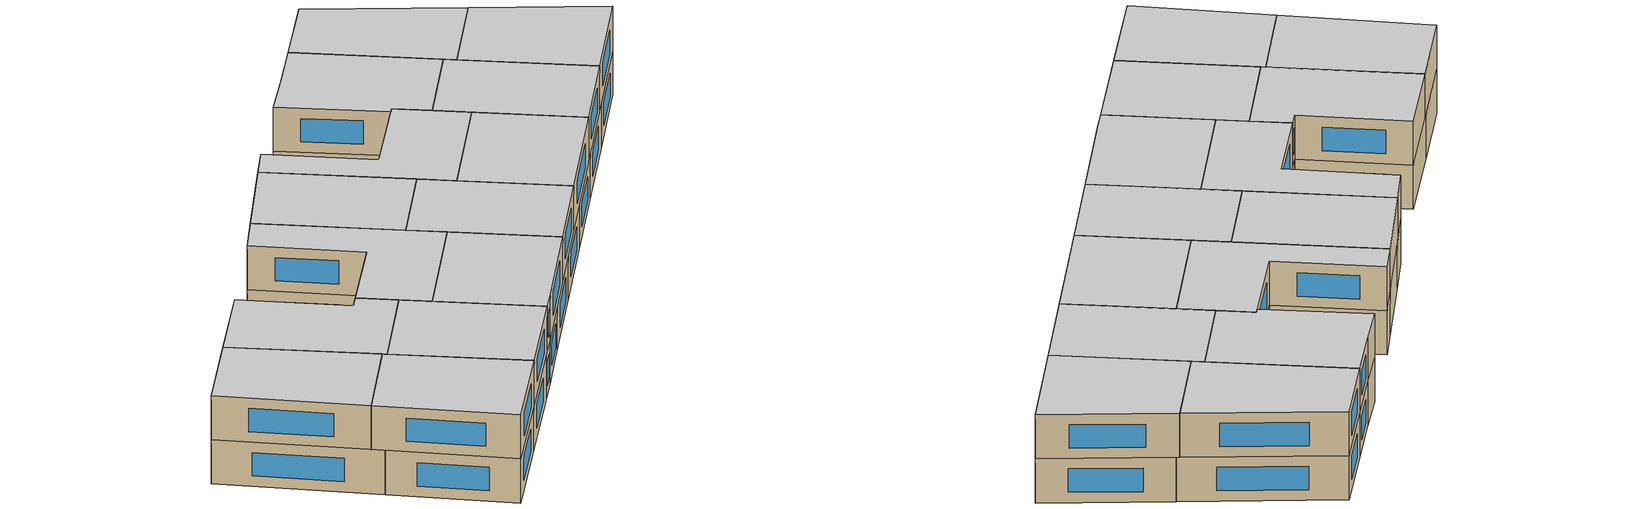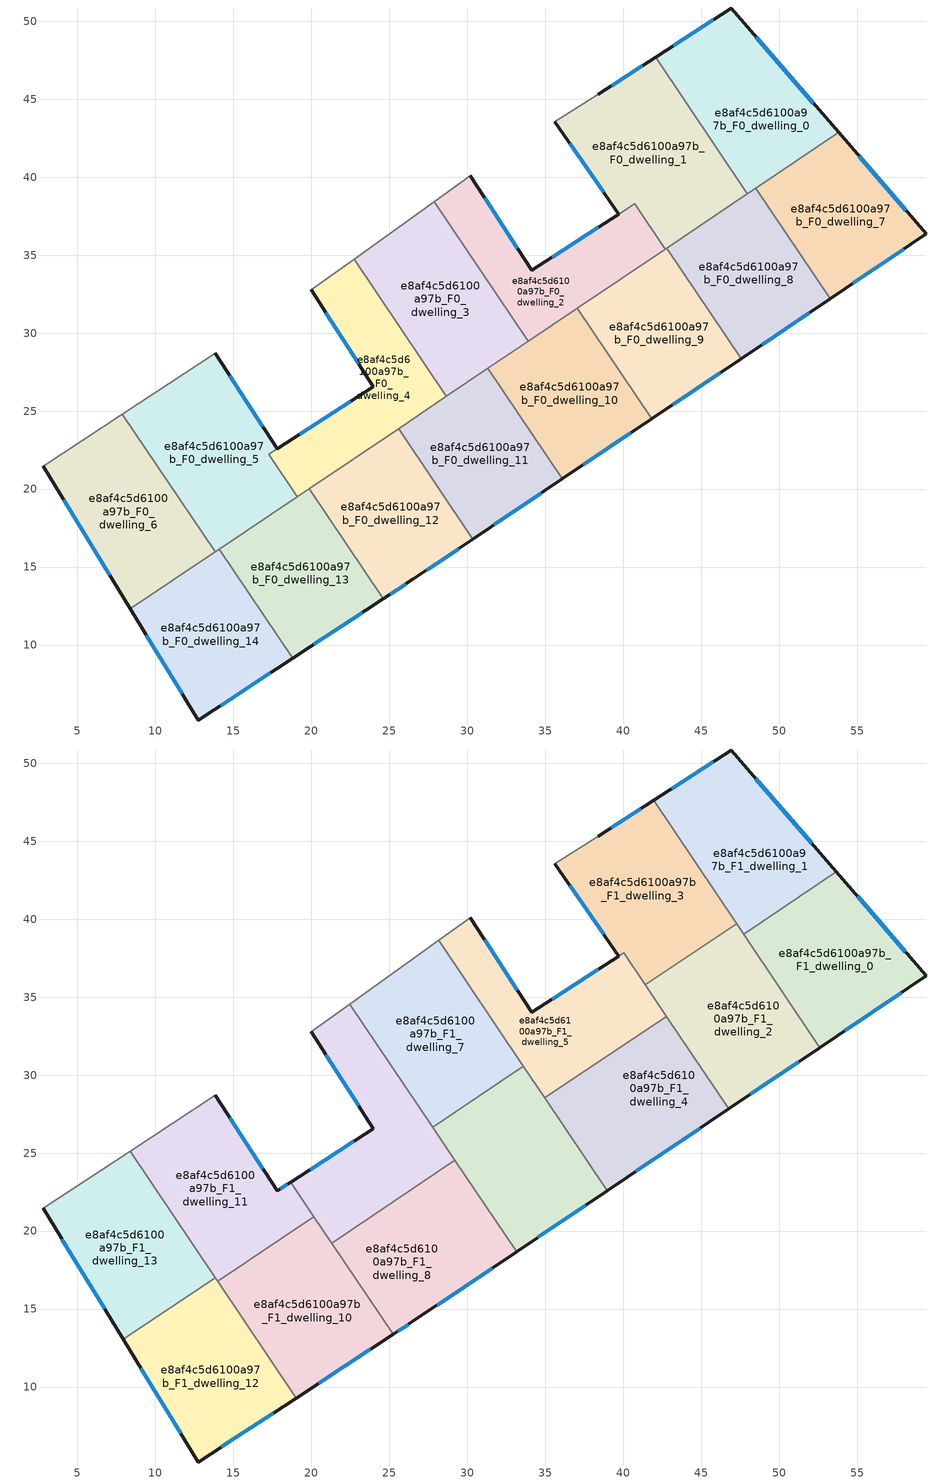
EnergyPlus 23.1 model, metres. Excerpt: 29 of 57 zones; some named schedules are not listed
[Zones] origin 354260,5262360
e8af4c5d6100a97b_F0_dwelling_0
 floor ground (EU_floor_Construction): 46.92,50.85 53.81,42.87 47.96,38.93 42.07,47.69 z0
 wall outside (EU_wall_Construction): 53.81,42.87 46.92,50.85 42.07,47.69 z0:3
 wall to e8af4c5d6100a97b_F0_dwelling_1 (EU_wall_Construction): 42.07,47.69 47.96,38.93 z0:3
 wall to e8af4c5d6100a97b_F0_dwelling_7 (EU_wall_Construction): 48.51,39.3 53.81,42.87 z0:3
 wall to e8af4c5d6100a97b_F0_dwelling_8 (EU_wall_Construction): 47.96,38.93 48.51,39.3 z0:3
 window (EU_Window_Construction): 45.78,50.11 43.21,48.43 / 52.19,44.74 48.54,48.97 z0.7:2.3
e8af4c5d6100a97b_F0_dwelling_1
 floor ground (EU_floor_Construction): 42.07,47.69 47.96,38.93 42.69,35.39 40.72,38.31 39.7,37.64 35.61,43.57 38.4,45.31 z0
 wall outside (EU_wall_Construction): 42.07,47.69 38.4,45.31 / 35.61,43.57 39.7,37.64 z0:3
 wall adiabatic (EU_wall_Construction): 38.4,45.31 35.61,43.57 z0:3
 wall to e8af4c5d6100a97b_F0_dwelling_9 (EU_wall_Construction): 42.69,35.39 47.96,38.93 z0:3
 wall to e8af4c5d6100a97b_F0_dwelling_2 (EU_wall_Construction): 40.73,38.3 42.69,35.39 / 39.7,37.64 40.72,38.31 z0:3
 window (EU_Window_Construction): 41.21,47.13 39.26,45.87 / 36.57,42.17 38.74,39.03 z0.7:2.3
e8af4c5d6100a97b_F0_dwelling_10
 floor ground (EU_floor_Construction): 37.05,31.59 41.82,24.51 36.09,20.65 31.32,27.74 z0
 wall outside (EU_wall_Construction): 36.09,20.65 41.82,24.51 z0:3
 wall to e8af4c5d6100a97b_F0_dwelling_11 (EU_wall_Construction): 31.32,27.74 36.09,20.65 z0:3
 wall to e8af4c5d6100a97b_F0_dwelling_9 (EU_wall_Construction): 41.82,24.51 37.05,31.59 z0:3
 wall to e8af4c5d6100a97b_F0_dwelling_2 (EU_wall_Construction): 37.05,31.59 33.89,29.47 z0:3
 wall to e8af4c5d6100a97b_F0_dwelling_3 (EU_wall_Construction): 33.89,29.47 31.32,27.74 z0:3
 window (EU_Window_Construction): 37.43,21.56 40.47,23.6 z0.7:2.3
e8af4c5d6100a97b_F0_dwelling_11
 floor ground (EU_floor_Construction): 31.32,27.74 36.09,20.65 30.36,16.8 25.59,23.88 z0
 wall outside (EU_wall_Construction): 30.36,16.8 36.09,20.65 z0:3
 wall to e8af4c5d6100a97b_F0_dwelling_12 (EU_wall_Construction): 25.59,23.88 30.36,16.8 z0:3
 wall to e8af4c5d6100a97b_F0_dwelling_4 (EU_wall_Construction): 28.66,25.95 25.59,23.88 z0:3
 wall to e8af4c5d6100a97b_F0_dwelling_3 (EU_wall_Construction): 31.32,27.74 28.66,25.95 z0:3
 window (EU_Window_Construction): 31.7,17.7 34.74,19.75 z0.7:2.3
 ceiling adiabatic (EU_roof_Construction): 29.2,24.55 28.39,25.77 25.59,23.88 26.41,22.67 z3
e8af4c5d6100a97b_F0_dwelling_12
 floor ground (EU_floor_Construction): 25.59,23.88 30.36,16.8 26.51,14.2 24.61,12.96 19.86,20.03 z0
 wall outside (EU_wall_Construction): 24.61,12.96 26.51,14.2 30.36,16.8 z0:3
 wall to e8af4c5d6100a97b_F0_dwelling_13 (EU_wall_Construction): 19.86,20.03 24.61,12.96 z0:3
 wall to e8af4c5d6100a97b_F0_dwelling_4 (EU_wall_Construction): 25.59,23.88 19.86,20.03 z0:3
 window (EU_Window_Construction): 25.06,13.25 26.06,13.91 / 27.41,14.81 29.45,16.19 z0.7:2.3
 ceiling adiabatic (EU_roof_Construction): 26.41,22.67 25.59,23.88 20.48,20.45 21.3,19.23 z3; 25.24,13.37 20.48,20.45 19.86,20.03 24.61,12.96 z3
e8af4c5d6100a97b_F0_dwelling_13
 floor ground (EU_floor_Construction): 19.86,20.03 24.61,12.96 18.79,9.15 14.08,16.14 z0
 wall outside (EU_wall_Construction): 18.79,9.15 24.61,12.96 z0:3
 wall to e8af4c5d6100a97b_F0_dwelling_14 (EU_wall_Construction): 14.08,16.14 18.79,9.15 z0:3
 wall to e8af4c5d6100a97b_F0_dwelling_5 (EU_wall_Construction): 19.1,19.52 14.08,16.14 z0:3
 wall to e8af4c5d6100a97b_F0_dwelling_4 (EU_wall_Construction): 19.86,20.03 19.1,19.52 z0:3
 window (EU_Window_Construction): 20.16,10.04 23.24,12.07 z0.7:2.3
 ceiling adiabatic (EU_roof_Construction): 24.61,12.96 19.86,20.03 14.31,16.29 19.01,9.29 z3
e8af4c5d6100a97b_F0_dwelling_14
 floor ground (EU_floor_Construction): 14.08,16.14 18.79,9.15 12.75,5.19 8.39,12.31 z0
 wall outside (EU_wall_Construction): 8.39,12.31 12.75,5.19 18.79,9.15 z0:3
 wall to e8af4c5d6100a97b_F0_dwelling_6 (EU_wall_Construction): 13.82,15.97 8.39,12.31 z0:3
 wall to e8af4c5d6100a97b_F0_dwelling_5 (EU_wall_Construction): 14.08,16.14 13.82,15.97 z0:3
 window (EU_Window_Construction): 14.17,6.12 17.37,8.22 / 9.42,10.64 11.73,6.87 z0.7:2.3
e8af4c5d6100a97b_F0_dwelling_2
 floor ground (EU_floor_Construction): 40.73,38.3 42.69,35.39 33.89,29.47 27.86,38.42 30.18,40.09 34.14,34.03 39.69,37.63 z0
 wall outside (EU_wall_Construction): 39.69,37.63 34.14,34.03 30.18,40.09 z0:3
 wall to e8af4c5d6100a97b_F0_dwelling_3 (EU_wall_Construction): 27.86,38.42 33.89,29.47 z0:3
 wall adiabatic (EU_wall_Construction): 30.18,40.09 27.86,38.42 z0:3
 wall to e8af4c5d6100a97b_F0_dwelling_9 (EU_wall_Construction): 37.05,31.59 42.69,35.39 z0:3
 window (EU_Window_Construction): 33.21,35.45 31.11,38.67 / 38.39,36.79 35.44,34.88 z0.7:2.3
 ceiling adiabatic (EU_roof_Construction): 34.2,29.68 33.6,30.57 33.29,30.36 33.89,29.47 z3
e8af4c5d6100a97b_F0_dwelling_3
 floor ground (EU_floor_Construction): 27.86,38.42 33.89,29.47 28.66,25.95 22.74,34.75 z0
 wall to e8af4c5d6100a97b_F0_dwelling_4 (EU_wall_Construction): 22.74,34.75 28.66,25.95 z0:3
 wall adiabatic (EU_wall_Construction): 27.86,38.42 22.74,34.75 z0:3
 ceiling adiabatic (EU_roof_Construction): 33.89,29.47 33.29,30.36 28.06,26.84 28.66,25.95 z3
e8af4c5d6100a97b_F0_dwelling_4
 floor ground (EU_floor_Construction): 22.74,34.75 28.66,25.95 19.1,19.52 17.28,22.23 23.97,26.58 19.99,32.77 z0
 wall outside (EU_wall_Construction): 19.99,32.77 23.97,26.58 17.8,22.57 z0:3
 wall adiabatic (EU_wall_Construction): 22.74,34.75 19.99,32.77 z0:3
 wall to e8af4c5d6100a97b_F0_dwelling_5 (EU_wall_Construction): 17.28,22.23 19.1,19.52 / 17.8,22.57 17.27,22.23 z0:3
 window (EU_Window_Construction): 20.92,31.31 23.03,28.03 / 22.52,25.64 19.25,23.51 z0.7:2.3
e8af4c5d6100a97b_F0_dwelling_5
 floor ground (EU_floor_Construction): 13.83,28.7 17.8,22.57 17.27,22.23 19.1,19.52 13.82,15.97 7.88,24.79 z0
 wall outside (EU_wall_Construction): 17.8,22.57 13.83,28.7 z0:3
 wall adiabatic (EU_wall_Construction): 13.83,28.7 7.88,24.79 z0:3
 wall to e8af4c5d6100a97b_F0_dwelling_6 (EU_wall_Construction): 7.88,24.79 13.82,15.97 z0:3
 window (EU_Window_Construction): 16.87,24.01 14.76,27.26 z0.7:2.3
e8af4c5d6100a97b_F0_dwelling_6
 floor ground (EU_floor_Construction): 7.88,24.79 13.82,15.97 8.39,12.31 2.8,21.46 z0
 wall outside (EU_wall_Construction): 2.8,21.46 8.39,12.31 z0:3
 wall adiabatic (EU_wall_Construction): 7.88,24.79 2.8,21.46 z0:3
 window (EU_Window_Construction): 4.11,19.31 7.08,14.46 z0.7:2.3
e8af4c5d6100a97b_F0_dwelling_7
 floor ground (EU_floor_Construction): 53.81,42.87 59.43,36.36 53.28,32.21 48.51,39.3 z0
 wall outside (EU_wall_Construction): 53.28,32.21 59.43,36.36 53.81,42.87 z0:3
 wall to e8af4c5d6100a97b_F0_dwelling_8 (EU_wall_Construction): 48.51,39.3 53.28,32.21 z0:3
 window (EU_Window_Construction): 58.11,37.89 55.13,41.34 / 54.72,33.19 57.99,35.38 z0.7:2.3
 ceiling adiabatic (EU_roof_Construction): 59.43,36.36 53.81,42.87 48.51,39.3 53.28,32.21 z3
e8af4c5d6100a97b_F0_dwelling_8
 floor ground (EU_floor_Construction): 48.51,39.3 53.28,32.21 47.55,28.36 42.78,35.45 z0
 wall outside (EU_wall_Construction): 47.55,28.36 53.28,32.21 z0:3
 wall to e8af4c5d6100a97b_F0_dwelling_9 (EU_wall_Construction): 47.96,38.93 42.78,35.45 47.55,28.36 z0:3
 window (EU_Window_Construction): 48.89,29.27 51.93,31.31 z0.7:2.3
 ceiling adiabatic (EU_roof_Construction): 53.28,32.21 48.51,39.3 47.84,38.85 52.61,31.77 z3
e8af4c5d6100a97b_F0_dwelling_9
 floor ground (EU_floor_Construction): 42.78,35.45 47.55,28.36 41.82,24.51 37.05,31.59 z0
 wall outside (EU_wall_Construction): 41.82,24.51 47.55,28.36 z0:3
 window (EU_Window_Construction): 43.16,25.41 46.2,27.45 z0.7:2.3
 ceiling adiabatic (EU_roof_Construction): 46.77,27.84 42,34.93 37.05,31.59 41.82,24.51 z3
e8af4c5d6100a97b_F1_dwelling_0
 floor to e8af4c5d6100a97b_F0_dwelling_0 (EU_floor_Construction): 53.66,43.03 53.81,42.87 47.96,38.93 47.84,39.11 z3
 floor to e8af4c5d6100a97b_F0_dwelling_1 (EU_floor_Construction): 47.84,39.11 47.96,38.93 47.84,38.85 47.72,39.03 z3
 floor adiabatic (EU_floor_Construction): 53.81,42.87 53.66,43.04 59.43,36.36 52.61,31.76 47.72,39.03 47.84,38.85 z3
 wall outside (EU_wall_Construction): 52.61,31.76 59.43,36.36 53.66,43.04 z3:6
 wall to e8af4c5d6100a97b_F1_dwelling_1 (EU_wall_Construction): 53.66,43.04 47.72,39.03 z3:6
 wall to e8af4c5d6100a97b_F1_dwelling_2 (EU_wall_Construction): 47.72,39.03 52.61,31.76 z3:6
 window (EU_Window_Construction): 58.08,37.93 55.02,41.47 / 54.21,32.84 57.83,35.28 z3.7:5.3
 ceiling to e8af4c5d6100a97b_F2_dwelling_0 (EU_floor_Construction): 59.43,36.36 53.66,43.04 47.72,39.03 52.61,31.76 z6
e8af4c5d6100a97b_F1_dwelling_1
 floor to e8af4c5d6100a97b_F0_dwelling_0 (EU_floor_Construction): 46.92,50.85 53.66,43.03 47.84,39.11 42.07,47.69 z3
 floor to e8af4c5d6100a97b_F0_dwelling_1 (EU_floor_Construction): 42.07,47.69 47.84,39.11 47.72,39.03 41.94,47.61 z3
 wall outside (EU_wall_Construction): 53.66,43.04 46.92,50.85 41.94,47.61 z3:6
 wall to e8af4c5d6100a97b_F1_dwelling_3 (EU_wall_Construction): 41.94,47.61 47.26,39.72 z3:6
 wall to e8af4c5d6100a97b_F1_dwelling_2 (EU_wall_Construction): 47.26,39.72 47.72,39.03 z3:6
 window (EU_Window_Construction): 52.08,44.87 48.5,49.01 / 45.75,50.09 43.11,48.37 z3.7:5.3
 ceiling to e8af4c5d6100a97b_F2_dwelling_1 (EU_floor_Construction): 53.66,43.04 46.92,50.85 41.94,47.61 47.72,39.03 z6
e8af4c5d6100a97b_F1_dwelling_10
 floor to e8af4c5d6100a97b_F0_dwelling_5 (EU_floor_Construction): 18.78,20 19.1,19.52 14.3,16.29 13.98,16.77 z3
 floor to e8af4c5d6100a97b_F0_dwelling_4 (EU_floor_Construction): 20.16,20.93 20.48,20.45 19.1,19.52 18.78,20 z3
 floor adiabatic (EU_floor_Construction): 20.48,20.45 25.24,13.37 19.01,9.29 14.3,16.29 z3
 wall outside (EU_wall_Construction): 19.01,9.29 25.24,13.37 z3:6
 wall to e8af4c5d6100a97b_F1_dwelling_11 (EU_wall_Construction): 20.16,20.93 13.98,16.77 z3:6
 wall to e8af4c5d6100a97b_F1_dwelling_12 (EU_wall_Construction): 13.98,16.77 19.01,9.29 z3:6
 wall to e8af4c5d6100a97b_F1_dwelling_8 (EU_wall_Construction): 25.24,13.37 21.3,19.23 z3:6
 wall to e8af4c5d6100a97b_F1_dwelling_9 (EU_wall_Construction): 21.3,19.23 20.16,20.93 z3:6
 window (EU_Window_Construction): 20.48,10.25 23.78,12.42 z3.7:5.3
 ceiling to e8af4c5d6100a97b_F2_dwelling_10 (EU_floor_Construction): 25.24,13.37 20.16,20.93 13.98,16.77 19.01,9.29 z6
e8af4c5d6100a97b_F1_dwelling_11
 floor to e8af4c5d6100a97b_F0_dwelling_5 (EU_floor_Construction): 13.83,28.7 17.8,22.57 17.27,22.23 18.78,20 13.98,16.77 8.37,25.11 z3
 floor to e8af4c5d6100a97b_F0_dwelling_4 (EU_floor_Construction): 18.67,23.14 20.16,20.93 18.78,20 17.27,22.23 z3
 wall outside (EU_wall_Construction): 18.67,23.14 17.8,22.57 13.83,28.7 z3:6
 wall adiabatic (EU_wall_Construction): 13.83,28.7 8.37,25.11 z3:6
 wall to e8af4c5d6100a97b_F1_dwelling_9 (EU_wall_Construction): 20.16,20.93 18.67,23.14 z3:6
 wall to e8af4c5d6100a97b_F1_dwelling_13 (EU_wall_Construction): 8.37,25.11 13.82,17.01 z3:6
 wall to e8af4c5d6100a97b_F1_dwelling_12 (EU_wall_Construction): 13.82,17.01 13.98,16.77 z3:6
 window (EU_Window_Construction): 16.87,24.01 14.76,27.26 / 18.47,23 18,22.7 z3.7:5.3
 ceiling to e8af4c5d6100a97b_F2_dwelling_11 (EU_floor_Construction): 20.16,20.93 18.67,23.14 17.8,22.57 13.83,28.7 8.37,25.11 13.98,16.77 z6
e8af4c5d6100a97b_F1_dwelling_12
 floor to e8af4c5d6100a97b_F0_dwelling_14 (EU_floor_Construction): 14.08,16.14 18.79,9.15 12.75,5.19 8.39,12.31 z3
 floor to e8af4c5d6100a97b_F0_dwelling_6 (EU_floor_Construction): 13.34,16.69 13.82,15.97 8.39,12.31 7.94,13.05 z3
 floor to e8af4c5d6100a97b_F0_dwelling_13 (EU_floor_Construction): 14.3,16.29 19.01,9.29 18.79,9.15 14.08,16.14 z3
 floor to e8af4c5d6100a97b_F0_dwelling_5 (EU_floor_Construction): 13.82,17.01 14.3,16.29 13.82,15.97 13.34,16.69 z3
 wall outside (EU_wall_Construction): 7.94,13.05 12.75,5.19 19.01,9.29 z3:6
 wall to e8af4c5d6100a97b_F1_dwelling_13 (EU_wall_Construction): 13.82,17.01 7.94,13.05 z3:6
 window (EU_Window_Construction): 9.07,11.21 11.62,7.04 / 14.22,6.16 17.54,8.33 z3.7:5.3
 ceiling to e8af4c5d6100a97b_F2_dwelling_12 (EU_floor_Construction): 19.01,9.29 13.82,17.01 7.94,13.05 12.75,5.19 z6
e8af4c5d6100a97b_F1_dwelling_13
 floor to e8af4c5d6100a97b_F0_dwelling_6 (EU_floor_Construction): 7.88,24.79 13.34,16.69 7.94,13.05 2.8,21.46 z3
 floor to e8af4c5d6100a97b_F0_dwelling_5 (EU_floor_Construction): 8.37,25.11 13.82,17.01 13.34,16.69 7.88,24.79 z3
 wall outside (EU_wall_Construction): 2.8,21.46 7.94,13.05 z3:6
 wall adiabatic (EU_wall_Construction): 8.37,25.11 2.8,21.46 z3:6
 window (EU_Window_Construction): 4,19.48 6.73,15.03 z3.7:5.3
 ceiling to e8af4c5d6100a97b_F2_dwelling_13 (EU_floor_Construction): 13.82,17.01 8.37,25.11 2.8,21.46 7.94,13.05 z6
e8af4c5d6100a97b_F1_dwelling_2
 floor to e8af4c5d6100a97b_F0_dwelling_8 (EU_floor_Construction): 47.84,38.85 52.61,31.77 47.55,28.36 42.78,35.45 z3
 floor to e8af4c5d6100a97b_F0_dwelling_1 (EU_floor_Construction): 47.26,39.72 47.84,38.85 42.69,35.39 42.11,36.25 z3
 floor to e8af4c5d6100a97b_F0_dwelling_2 (EU_floor_Construction): 42.11,36.25 42.69,35.39 42,34.93 41.42,35.79 z3
 floor to e8af4c5d6100a97b_F0_dwelling_9 (EU_floor_Construction): 42.78,35.45 47.55,28.36 46.77,27.84 42,34.93 z3
 wall outside (EU_wall_Construction): 46.77,27.84 52.61,31.76 z3:6
 wall to e8af4c5d6100a97b_F1_dwelling_4 (EU_wall_Construction): 42.77,33.79 46.77,27.84 z3:6
 wall to e8af4c5d6100a97b_F1_dwelling_3 (EU_wall_Construction): 47.26,39.72 41.42,35.79 z3:6
 wall to e8af4c5d6100a97b_F1_dwelling_5 (EU_wall_Construction): 41.42,35.79 42.77,33.79 z3:6
 window (EU_Window_Construction): 48.14,28.76 51.24,30.84 z3.7:5.3
 ceiling to e8af4c5d6100a97b_F2_dwelling_2 (EU_floor_Construction): 52.61,31.76 47.26,39.72 41.42,35.79 46.77,27.84 z6
e8af4c5d6100a97b_F1_dwelling_3
 floor to e8af4c5d6100a97b_F0_dwelling_1 (EU_floor_Construction): 41.94,47.61 47.26,39.72 42.11,36.25 40.72,38.31 39.7,37.64 35.61,43.57 38.4,45.31 z3
 floor to e8af4c5d6100a97b_F0_dwelling_2 (EU_floor_Construction): 40.73,38.3 42.11,36.25 41.42,35.79 40.03,37.85 z3
 wall outside (EU_wall_Construction): 41.94,47.61 38.4,45.31 / 35.61,43.57 39.7,37.64 z3:6
 wall to e8af4c5d6100a97b_F1_dwelling_5 (EU_wall_Construction): 39.7,37.64 40.03,37.86 / 40.03,37.85 41.42,35.79 z3:6
 wall adiabatic (EU_wall_Construction): 38.4,45.31 35.61,43.57 z3:6
 window (EU_Window_Construction): 41.11,47.07 39.23,45.85 / 36.57,42.17 38.74,39.03 z3.7:5.3
 ceiling to e8af4c5d6100a97b_F2_dwelling_3 (EU_floor_Construction): 47.26,39.72 41.94,47.61 38.4,45.31 35.61,43.57 39.7,37.64 40.03,37.86 41.42,35.79 z6
e8af4c5d6100a97b_F1_dwelling_4
 floor adiabatic (EU_floor_Construction): 42.77,33.79 46.77,27.84 41.82,24.51 37.81,30.45 z3
 floor to e8af4c5d6100a97b_F0_dwelling_10 (EU_floor_Construction): 37.81,30.45 41.82,24.51 38.97,22.59 34.97,28.54 z3
 wall outside (EU_wall_Construction): 38.97,22.59 46.77,27.84 z3:6
 wall to e8af4c5d6100a97b_F1_dwelling_6 (EU_wall_Construction): 34.97,28.54 38.97,22.59 z3:6
 wall to e8af4c5d6100a97b_F1_dwelling_5 (EU_wall_Construction): 42.77,33.79 34.97,28.54 z3:6
 window (EU_Window_Construction): 40.8,23.82 44.94,26.61 z3.7:5.3
 ceiling to e8af4c5d6100a97b_F2_dwelling_4 (EU_floor_Construction): 46.77,27.84 42.77,33.79 34.97,28.54 38.97,22.59 z6
e8af4c5d6100a97b_F1_dwelling_5
 floor to e8af4c5d6100a97b_F0_dwelling_2 (EU_floor_Construction): 40.03,37.85 42,34.93 34.2,29.68 28.17,38.64 30.18,40.09 34.14,34.03 39.7,37.64 z3
 floor adiabatic (EU_floor_Construction): 42,34.93 42.77,33.79 37.81,30.45 37.05,31.59 z3
 floor to e8af4c5d6100a97b_F0_dwelling_10 (EU_floor_Construction): 37.05,31.59 37.81,30.45 34.97,28.54 34.2,29.68 z3
 wall outside (EU_wall_Construction): 39.69,37.63 34.14,34.03 30.18,40.09 z3:6
 wall adiabatic (EU_wall_Construction): 30.18,40.09 28.17,38.64 z3:6
 wall to e8af4c5d6100a97b_F1_dwelling_7 (EU_wall_Construction): 28.17,38.64 33.6,30.57 z3:6
 wall to e8af4c5d6100a97b_F1_dwelling_6 (EU_wall_Construction): 33.6,30.57 34.97,28.54 z3:6
 window (EU_Window_Construction): 33.21,35.45 31.11,38.67 / 38.39,36.79 35.44,34.88 z3.7:5.3
 ceiling to e8af4c5d6100a97b_F2_dwelling_5 (EU_floor_Construction): 42.77,33.79 40.03,37.86 34.14,34.03 30.18,40.09 28.17,38.64 34.97,28.54 z6
e8af4c5d6100a97b_F1_dwelling_6
 floor to e8af4c5d6100a97b_F0_dwelling_10 (EU_floor_Construction): 34.2,29.68 38.97,22.59 36.09,20.65 31.32,27.74 z3
 floor to e8af4c5d6100a97b_F0_dwelling_11 (EU_floor_Construction): 31.32,27.74 36.09,20.65 33.15,18.68 28.39,25.77 z3
 floor to e8af4c5d6100a97b_F0_dwelling_4 (EU_floor_Construction): 28.06,26.84 28.66,25.95 28.39,25.77 27.78,26.66 z3
 floor adiabatic (EU_floor_Construction): 33.6,30.57 34.2,29.68 28.66,25.95 28.06,26.84 z3
 wall outside (EU_wall_Construction): 33.16,18.68 38.97,22.59 z3:6
 wall to e8af4c5d6100a97b_F1_dwelling_7 (EU_wall_Construction): 33.6,30.57 27.78,26.66 z3:6
 wall to e8af4c5d6100a97b_F1_dwelling_8 (EU_wall_Construction): 29.2,24.55 33.16,18.68 z3:6
 wall to e8af4c5d6100a97b_F1_dwelling_9 (EU_wall_Construction): 27.78,26.66 29.2,24.55 z3:6
 window (EU_Window_Construction): 34.52,19.6 37.6,21.67 z3.7:5.3
 ceiling to e8af4c5d6100a97b_F2_dwelling_6 (EU_floor_Construction): 38.97,22.59 33.6,30.57 27.78,26.66 33.16,18.68 z6
e8af4c5d6100a97b_F1_dwelling_7
 floor to e8af4c5d6100a97b_F0_dwelling_3 (EU_floor_Construction): 27.86,38.42 33.29,30.36 28.06,26.84 22.74,34.75 z3
 floor to e8af4c5d6100a97b_F0_dwelling_4 (EU_floor_Construction): 22.74,34.75 28.06,26.84 27.78,26.66 22.47,34.55 z3
 floor to e8af4c5d6100a97b_F0_dwelling_2 (EU_floor_Construction): 28.17,38.64 33.6,30.57 33.29,30.36 27.86,38.42 z3
 wall adiabatic (EU_wall_Construction): 28.17,38.64 22.47,34.55 z3:6
 wall to e8af4c5d6100a97b_F1_dwelling_9 (EU_wall_Construction): 22.47,34.55 27.78,26.66 z3:6
 ceiling to e8af4c5d6100a97b_F2_dwelling_7 (EU_floor_Construction): 33.6,30.57 28.17,38.64 22.47,34.55 27.78,26.66 z6
e8af4c5d6100a97b_F1_dwelling_8
 floor to e8af4c5d6100a97b_F0_dwelling_12 (EU_floor_Construction): 26.41,22.67 30.36,16.8 26.51,14.2 25.24,13.37 21.3,19.23 z3
 floor to e8af4c5d6100a97b_F0_dwelling_11 (EU_floor_Construction): 29.2,24.55 33.15,18.68 30.36,16.8 26.41,22.67 z3
 wall outside (EU_wall_Construction): 25.24,13.37 26.51,14.2 33.16,18.68 z3:6
 wall to e8af4c5d6100a97b_F1_dwelling_9 (EU_wall_Construction): 29.2,24.55 21.3,19.23 z3:6
 window (EU_Window_Construction): 25.54,13.57 26.21,14.01 / 28.07,15.25 31.59,17.63 z3.7:5.3
 ceiling to e8af4c5d6100a97b_F2_dwelling_8 (EU_floor_Construction): 33.16,18.68 29.2,24.55 21.3,19.23 25.24,13.37 26.51,14.2 z6
e8af4c5d6100a97b_F1_dwelling_9
 floor to e8af4c5d6100a97b_F0_dwelling_4 (EU_floor_Construction): 22.47,34.55 28.39,25.77 20.48,20.45 18.67,23.14 23.97,26.58 19.99,32.77 z3
 floor adiabatic (EU_floor_Construction): 28.39,25.77 29.2,24.55 21.3,19.23 20.48,20.45 z3
 wall outside (EU_wall_Construction): 19.99,32.77 23.97,26.58 18.67,23.14 z3:6
 wall adiabatic (EU_wall_Construction): 22.47,34.55 19.99,32.77 z3:6
 window (EU_Window_Construction): 22.72,25.77 19.91,23.95 / 20.92,31.31 23.03,28.03 z3.7:5.3
 ceiling to e8af4c5d6100a97b_F2_dwelling_9 (EU_floor_Construction): 29.2,24.55 22.47,34.55 19.99,32.77 23.97,26.58 18.67,23.14 21.3,19.23 z6
[Building]
EU S2 Campaign: North Axis=0; Terrain=City; Solar Distribution=FullExterior
[Site:Location]
Budapest.Ferenc.Liszt.Intl.AP: Latitude=47.437; Longitude=19.256; Time Zone=1; Elevation=185
[SizingPeriod:WeatherFileDays]
AnnualSizingPeriod: Begin Month=1; Begin Day of Month=1; End Month=12; End Day of Month=31; Day of Week for Start Day=Monday; Use Weather File Daylight Saving Period=No; Use Weather File Rain and Snow Indicators=No
[MATERIAL]
EU_InternalMass_Material: Roughness=MediumRough; Thickness=0.1; Conductivity=1; Density=1800; Specific Heat=900; Thermal Absorptance=0.9; Solar Absorptance=0.7; Visible Absorptance=0.7
[MATERIAL:NOMASS] Roughness=MediumRough; Thermal Absorptance=0.9; Solar Absorptance=0.7; Visible Absorptance=0.7
Name | Thermal Resistance
EU_wall_NoMass | 0.832559
EU_roof_NoMass | 1.39638
EU_floor_NoMass | 0.872794
[WINDOWMATERIAL:SIMPLEGLAZINGSYSTEM]
EU_Window_SimpleGlazing: UFactor=2.79869; Solar Heat Gain Coefficient=0.75; Visible Transmittance=0.75
[CONSTRUCTION]
EU_wall_Construction: EU_wall_NoMass
EU_roof_Construction: EU_roof_NoMass
EU_floor_Construction: EU_floor_NoMass
EU_Window_Construction: EU_Window_SimpleGlazing
EU_InternalMass_Construction: EU_InternalMass_Material
[ZONE] Type=1; Multiplier=1; Ceiling Height=autocalculate; Floor Area=autocalculate; Part of Total Floor Area=Yes
Name | Volume
e8af4c5d6100a97b_F0_dwelling_0; e8af4c5d6100a97b_F1_dwelling_10; e8af4c5d6100a97b_F1_dwelling_9 | 202.255
e8af4c5d6100a97b_F1_dwelling_0 | 202.27
e8af4c5d6100a97b_F0_dwelling_1 | 229.547
e8af4c5d6100a97b_F1_dwelling_1; e8af4c5d6100a97b_F0_dwelling_3; e8af4c5d6100a97b_F1_dwelling_7 | 202.254
e8af4c5d6100a97b_F0_dwelling_10; e8af4c5d6100a97b_F0_dwelling_11; e8af4c5d6100a97b_F0_dwelling_8 | 176.975
e8af4c5d6100a97b_F1_dwelling_11 | 202.24
e8af4c5d6100a97b_F0_dwelling_12 | 176.958
e8af4c5d6100a97b_F1_dwelling_12; e8af4c5d6100a97b_F1_dwelling_2 | 202.258
e8af4c5d6100a97b_F0_dwelling_13 | 176.966
e8af4c5d6100a97b_F1_dwelling_13 | 202.262
e8af4c5d6100a97b_F0_dwelling_14 | 176.984
e8af4c5d6100a97b_F0_dwelling_2 | 174.904
e8af4c5d6100a97b_F1_dwelling_3 | 211.718
e8af4c5d6100a97b_F0_dwelling_4 | 187.106
e8af4c5d6100a97b_F1_dwelling_4 | 202.26
e8af4c5d6100a97b_F0_dwelling_5 | 217.339
e8af4c5d6100a97b_F1_dwelling_5 | 192.753
e8af4c5d6100a97b_F0_dwelling_6 | 202.244
e8af4c5d6100a97b_F1_dwelling_6; e8af4c5d6100a97b_F1_dwelling_8 | 202.274
e8af4c5d6100a97b_F0_dwelling_7 | 176.96
e8af4c5d6100a97b_F0_dwelling_9 | 176.969
[INTERNALMASS] Construction=EU_InternalMass_Construction
Name | Zone or ZoneList | Surface Area
e8af4c5d6100a97b_F0_dwelling_0_EU_InternalMass | e8af4c5d6100a97b_F0_dwelling_0 | 67.4184
e8af4c5d6100a97b_F0_dwelling_1_EU_InternalMass | e8af4c5d6100a97b_F0_dwelling_1 | 76.5166
e8af4c5d6100a97b_F0_dwelling_2_EU_InternalMass | e8af4c5d6100a97b_F0_dwelling_2 | 58.3044
e8af4c5d6100a97b_F0_dwelling_3_EU_InternalMass | e8af4c5d6100a97b_F0_dwelling_3 | 67.4179
e8af4c5d6100a97b_F0_dwelling_4_EU_InternalMass | e8af4c5d6100a97b_F0_dwelling_4 | 62.3874
e8af4c5d6100a97b_F0_dwelling_5_EU_InternalMass | e8af4c5d6100a97b_F0_dwelling_5 | 72.446
e8af4c5d6100a97b_F0_dwelling_6_EU_InternalMass | e8af4c5d6100a97b_F0_dwelling_6 | 67.4148
e8af4c5d6100a97b_F0_dwelling_7_EU_InternalMass | e8af4c5d6100a97b_F0_dwelling_7 | 58.9866
e8af4c5d6100a97b_F0_dwelling_8_EU_InternalMass | e8af4c5d6100a97b_F0_dwelling_8 | 58.9916
e8af4c5d6100a97b_F0_dwelling_9_EU_InternalMass | e8af4c5d6100a97b_F0_dwelling_9 | 58.9917
e8af4c5d6100a97b_F0_dwelling_10_EU_InternalMass | e8af4c5d6100a97b_F0_dwelling_10 | 58.9916
e8af4c5d6100a97b_F0_dwelling_11_EU_InternalMass | e8af4c5d6100a97b_F0_dwelling_11 | 58.9916
e8af4c5d6100a97b_F0_dwelling_12_EU_InternalMass | e8af4c5d6100a97b_F0_dwelling_12 | 58.986
e8af4c5d6100a97b_F0_dwelling_13_EU_InternalMass | e8af4c5d6100a97b_F0_dwelling_13 | 58.9887
e8af4c5d6100a97b_F0_dwelling_14_EU_InternalMass | e8af4c5d6100a97b_F0_dwelling_14 | 58.9944
e8af4c5d6100a97b_F1_dwelling_0_EU_InternalMass | e8af4c5d6100a97b_F1_dwelling_0 | 67.4223
e8af4c5d6100a97b_F1_dwelling_1_EU_InternalMass | e8af4c5d6100a97b_F1_dwelling_1 | 67.4164
e8af4c5d6100a97b_F1_dwelling_2_EU_InternalMass | e8af4c5d6100a97b_F1_dwelling_2 | 67.4169
e8af4c5d6100a97b_F1_dwelling_3_EU_InternalMass | e8af4c5d6100a97b_F1_dwelling_3 | 70.5729
e8af4c5d6100a97b_F1_dwelling_4_EU_InternalMass | e8af4c5d6100a97b_F1_dwelling_4 | 67.4179
e8af4c5d6100a97b_F1_dwelling_5_EU_InternalMass | e8af4c5d6100a97b_F1_dwelling_5 | 64.2521
e8af4c5d6100a97b_F1_dwelling_6_EU_InternalMass | e8af4c5d6100a97b_F1_dwelling_6 | 67.4256
e8af4c5d6100a97b_F1_dwelling_7_EU_InternalMass | e8af4c5d6100a97b_F1_dwelling_7 | 67.4185
e8af4c5d6100a97b_F1_dwelling_8_EU_InternalMass | e8af4c5d6100a97b_F1_dwelling_8 | 67.4252
e8af4c5d6100a97b_F1_dwelling_9_EU_InternalMass | e8af4c5d6100a97b_F1_dwelling_9 | 67.4179
e8af4c5d6100a97b_F1_dwelling_10_EU_InternalMass | e8af4c5d6100a97b_F1_dwelling_10 | 67.4166
e8af4c5d6100a97b_F1_dwelling_11_EU_InternalMass | e8af4c5d6100a97b_F1_dwelling_11 | 67.4124
e8af4c5d6100a97b_F1_dwelling_12_EU_InternalMass | e8af4c5d6100a97b_F1_dwelling_12 | 67.4184
e8af4c5d6100a97b_F1_dwelling_13_EU_InternalMass | e8af4c5d6100a97b_F1_dwelling_13 | 67.4212
[OTHEREQUIPMENT] Fuel Type=Electricity; Design Level Calculation Method=Watts/Area; Power per Zone Floor Area=1; Fraction Latent=0; Fraction Radiant=0; Fraction Lost=0; Carbon Dioxide Generation Rate=0; EndUse Subcategory=EU_Step8_InternalGains
Name | Zone or ZoneList or Space or SpaceList | Schedule
EU_Step8_InternalGain_e8af4c5d6100a97b_F0_dwelling_0_f000 | e8af4c5d6100a97b_F0_dwelling_0 | EU_Step8_GainSchedule_e8af4c5d6100a97b_F0_dwelling_0_f000
EU_Step8_InternalGain_e8af4c5d6100a97b_F0_dwelling_1_f000 | e8af4c5d6100a97b_F0_dwelling_1 | EU_Step8_GainSchedule_e8af4c5d6100a97b_F0_dwelling_1_f000
EU_Step8_InternalGain_e8af4c5d6100a97b_F0_dwelling_2_f000 | e8af4c5d6100a97b_F0_dwelling_2 | EU_Step8_GainSchedule_e8af4c5d6100a97b_F0_dwelling_2_f000
EU_Step8_InternalGain_e8af4c5d6100a97b_F0_dwelling_3_f000 | e8af4c5d6100a97b_F0_dwelling_3 | EU_Step8_GainSchedule_e8af4c5d6100a97b_F0_dwelling_3_f000
EU_Step8_InternalGain_e8af4c5d6100a97b_F0_dwelling_4_f000 | e8af4c5d6100a97b_F0_dwelling_4 | EU_Step8_GainSchedule_e8af4c5d6100a97b_F0_dwelling_4_f000
EU_Step8_InternalGain_e8af4c5d6100a97b_F0_dwelling_5_f000 | e8af4c5d6100a97b_F0_dwelling_5 | EU_Step8_GainSchedule_e8af4c5d6100a97b_F0_dwelling_5_f000
EU_Step8_InternalGain_e8af4c5d6100a97b_F0_dwelling_6_f000 | e8af4c5d6100a97b_F0_dwelling_6 | EU_Step8_GainSchedule_e8af4c5d6100a97b_F0_dwelling_6_f000
EU_Step8_InternalGain_e8af4c5d6100a97b_F0_dwelling_7_f000 | e8af4c5d6100a97b_F0_dwelling_7 | EU_Step8_GainSchedule_e8af4c5d6100a97b_F0_dwelling_7_f000
EU_Step8_InternalGain_e8af4c5d6100a97b_F0_dwelling_8_f000 | e8af4c5d6100a97b_F0_dwelling_8 | EU_Step8_GainSchedule_e8af4c5d6100a97b_F0_dwelling_8_f000
EU_Step8_InternalGain_e8af4c5d6100a97b_F0_dwelling_9_f000 | e8af4c5d6100a97b_F0_dwelling_9 | EU_Step8_GainSchedule_e8af4c5d6100a97b_F0_dwelling_9_f000
EU_Step8_InternalGain_e8af4c5d6100a97b_F0_dwelling_10_f000 | e8af4c5d6100a97b_F0_dwelling_10 | EU_Step8_GainSchedule_e8af4c5d6100a97b_F0_dwelling_10_f000
EU_Step8_InternalGain_e8af4c5d6100a97b_F0_dwelling_11_f000 | e8af4c5d6100a97b_F0_dwelling_11 | EU_Step8_GainSchedule_e8af4c5d6100a97b_F0_dwelling_11_f000
EU_Step8_InternalGain_e8af4c5d6100a97b_F0_dwelling_12_f000 | e8af4c5d6100a97b_F0_dwelling_12 | EU_Step8_GainSchedule_e8af4c5d6100a97b_F0_dwelling_12_f000
EU_Step8_InternalGain_e8af4c5d6100a97b_F0_dwelling_13_f000 | e8af4c5d6100a97b_F0_dwelling_13 | EU_Step8_GainSchedule_e8af4c5d6100a97b_F0_dwelling_13_f000
EU_Step8_InternalGain_e8af4c5d6100a97b_F0_dwelling_14_f000 | e8af4c5d6100a97b_F0_dwelling_14 | EU_Step8_GainSchedule_e8af4c5d6100a97b_F0_dwelling_14_f000
EU_Step8_InternalGain_e8af4c5d6100a97b_F1_dwelling_0_f000 | e8af4c5d6100a97b_F1_dwelling_0 | EU_Step8_GainSchedule_e8af4c5d6100a97b_F1_dwelling_0_f000
EU_Step8_InternalGain_e8af4c5d6100a97b_F1_dwelling_1_f000 | e8af4c5d6100a97b_F1_dwelling_1 | EU_Step8_GainSchedule_e8af4c5d6100a97b_F1_dwelling_1_f000
EU_Step8_InternalGain_e8af4c5d6100a97b_F1_dwelling_2_f000 | e8af4c5d6100a97b_F1_dwelling_2 | EU_Step8_GainSchedule_e8af4c5d6100a97b_F1_dwelling_2_f000
EU_Step8_InternalGain_e8af4c5d6100a97b_F1_dwelling_3_f000 | e8af4c5d6100a97b_F1_dwelling_3 | EU_Step8_GainSchedule_e8af4c5d6100a97b_F1_dwelling_3_f000
EU_Step8_InternalGain_e8af4c5d6100a97b_F1_dwelling_4_f000 | e8af4c5d6100a97b_F1_dwelling_4 | EU_Step8_GainSchedule_e8af4c5d6100a97b_F1_dwelling_4_f000
EU_Step8_InternalGain_e8af4c5d6100a97b_F1_dwelling_5_f000 | e8af4c5d6100a97b_F1_dwelling_5 | EU_Step8_GainSchedule_e8af4c5d6100a97b_F1_dwelling_5_f000
EU_Step8_InternalGain_e8af4c5d6100a97b_F1_dwelling_6_f000 | e8af4c5d6100a97b_F1_dwelling_6 | EU_Step8_GainSchedule_e8af4c5d6100a97b_F1_dwelling_6_f000
EU_Step8_InternalGain_e8af4c5d6100a97b_F1_dwelling_7_f000 | e8af4c5d6100a97b_F1_dwelling_7 | EU_Step8_GainSchedule_e8af4c5d6100a97b_F1_dwelling_7_f000
EU_Step8_InternalGain_e8af4c5d6100a97b_F1_dwelling_8_f000 | e8af4c5d6100a97b_F1_dwelling_8 | EU_Step8_GainSchedule_e8af4c5d6100a97b_F1_dwelling_8_f000
EU_Step8_InternalGain_e8af4c5d6100a97b_F1_dwelling_9_f000 | e8af4c5d6100a97b_F1_dwelling_9 | EU_Step8_GainSchedule_e8af4c5d6100a97b_F1_dwelling_9_f000
EU_Step8_InternalGain_e8af4c5d6100a97b_F1_dwelling_10_f000 | e8af4c5d6100a97b_F1_dwelling_10 | EU_Step8_GainSchedule_e8af4c5d6100a97b_F1_dwelling_10_f000
EU_Step8_InternalGain_e8af4c5d6100a97b_F1_dwelling_11_f000 | e8af4c5d6100a97b_F1_dwelling_11 | EU_Step8_GainSchedule_e8af4c5d6100a97b_F1_dwelling_11_f000
EU_Step8_InternalGain_e8af4c5d6100a97b_F1_dwelling_12_f000 | e8af4c5d6100a97b_F1_dwelling_12 | EU_Step8_GainSchedule_e8af4c5d6100a97b_F1_dwelling_12_f000
EU_Step8_InternalGain_e8af4c5d6100a97b_F1_dwelling_13_f000 | e8af4c5d6100a97b_F1_dwelling_13 | EU_Step8_GainSchedule_e8af4c5d6100a97b_F1_dwelling_13_f000
[ZONEVENTILATION:DESIGNFLOWRATE] Schedule=EU_AlwaysOn; Design Flow Rate Calculation Method=AirChanges/Hour; Air Changes per Hour=0.475469; Ventilation Type=Natural; Fan Pressure Rise=0; Fan Total Efficiency=1; Constant Term Coefficient=1; Temperature Term Coefficient=0; Velocity Term Coefficient=0; Velocity Squared Term Coefficient=0; Minimum Indoor Temperature=-100; Maximum Indoor Temperature=100; Delta Temperature=-100; Minimum Outdoor Temperature=-100; Maximum Outdoor Temperature=100; Maximum Wind Speed=40
Name | Zone or ZoneList or Space or SpaceList
EU_ConstantAir_e8af4c5d6100a97b_F0_dwelling_0 | e8af4c5d6100a97b_F0_dwelling_0
EU_ConstantAir_e8af4c5d6100a97b_F0_dwelling_1 | e8af4c5d6100a97b_F0_dwelling_1
EU_ConstantAir_e8af4c5d6100a97b_F0_dwelling_2 | e8af4c5d6100a97b_F0_dwelling_2
EU_ConstantAir_e8af4c5d6100a97b_F0_dwelling_3 | e8af4c5d6100a97b_F0_dwelling_3
EU_ConstantAir_e8af4c5d6100a97b_F0_dwelling_4 | e8af4c5d6100a97b_F0_dwelling_4
EU_ConstantAir_e8af4c5d6100a97b_F0_dwelling_5 | e8af4c5d6100a97b_F0_dwelling_5
EU_ConstantAir_e8af4c5d6100a97b_F0_dwelling_6 | e8af4c5d6100a97b_F0_dwelling_6
EU_ConstantAir_e8af4c5d6100a97b_F0_dwelling_7 | e8af4c5d6100a97b_F0_dwelling_7
EU_ConstantAir_e8af4c5d6100a97b_F0_dwelling_8 | e8af4c5d6100a97b_F0_dwelling_8
EU_ConstantAir_e8af4c5d6100a97b_F0_dwelling_9 | e8af4c5d6100a97b_F0_dwelling_9
EU_ConstantAir_e8af4c5d6100a97b_F0_dwelling_10 | e8af4c5d6100a97b_F0_dwelling_10
EU_ConstantAir_e8af4c5d6100a97b_F0_dwelling_11 | e8af4c5d6100a97b_F0_dwelling_11
EU_ConstantAir_e8af4c5d6100a97b_F0_dwelling_12 | e8af4c5d6100a97b_F0_dwelling_12
EU_ConstantAir_e8af4c5d6100a97b_F0_dwelling_13 | e8af4c5d6100a97b_F0_dwelling_13
EU_ConstantAir_e8af4c5d6100a97b_F0_dwelling_14 | e8af4c5d6100a97b_F0_dwelling_14
EU_ConstantAir_e8af4c5d6100a97b_F1_dwelling_0 | e8af4c5d6100a97b_F1_dwelling_0
EU_ConstantAir_e8af4c5d6100a97b_F1_dwelling_1 | e8af4c5d6100a97b_F1_dwelling_1
EU_ConstantAir_e8af4c5d6100a97b_F1_dwelling_2 | e8af4c5d6100a97b_F1_dwelling_2
EU_ConstantAir_e8af4c5d6100a97b_F1_dwelling_3 | e8af4c5d6100a97b_F1_dwelling_3
EU_ConstantAir_e8af4c5d6100a97b_F1_dwelling_4 | e8af4c5d6100a97b_F1_dwelling_4
EU_ConstantAir_e8af4c5d6100a97b_F1_dwelling_5 | e8af4c5d6100a97b_F1_dwelling_5
EU_ConstantAir_e8af4c5d6100a97b_F1_dwelling_6 | e8af4c5d6100a97b_F1_dwelling_6
EU_ConstantAir_e8af4c5d6100a97b_F1_dwelling_7 | e8af4c5d6100a97b_F1_dwelling_7
EU_ConstantAir_e8af4c5d6100a97b_F1_dwelling_8 | e8af4c5d6100a97b_F1_dwelling_8
EU_ConstantAir_e8af4c5d6100a97b_F1_dwelling_9 | e8af4c5d6100a97b_F1_dwelling_9
EU_ConstantAir_e8af4c5d6100a97b_F1_dwelling_10 | e8af4c5d6100a97b_F1_dwelling_10
EU_ConstantAir_e8af4c5d6100a97b_F1_dwelling_11 | e8af4c5d6100a97b_F1_dwelling_11
EU_ConstantAir_e8af4c5d6100a97b_F1_dwelling_12 | e8af4c5d6100a97b_F1_dwelling_12
EU_ConstantAir_e8af4c5d6100a97b_F1_dwelling_13 | e8af4c5d6100a97b_F1_dwelling_13
[HVACTEMPLATE:ZONE:IDEALLOADSAIRSYSTEM] System Availability Schedule=EU_AlwaysOn; Maximum Heating Supply Air Temperature=50; Minimum Cooling Supply Air Temperature=13; Maximum Heating Supply Air Humidity Ratio=0.0156; Minimum Cooling Supply Air Humidity Ratio=0.0077; Heating Limit=NoLimit; Cooling Limit=NoLimit; Heating Availability Schedule=EU_AlwaysOn; Cooling Availability Schedule=EU_CoolingOff; Dehumidification Control Type=ConstantSensibleHeatRatio; Cooling Sensible Heat Ratio=0.7; Dehumidification Setpoint=60; Humidification Control Type=None; Humidification Setpoint=30; Outdoor Air Method=None; Outdoor Air Flow Rate per Person=0.00944; Outdoor Air Flow Rate per Zone Floor Area=0; Outdoor Air Flow Rate per Zone=0; Demand Controlled Ventilation Type=None; Outdoor Air Economizer Type=NoEconomizer; Heat Recovery Type=None; Sensible Heat Recovery Effectiveness=0.7; Latent Heat Recovery Effectiveness=0.65
Name | Template Thermostat
e8af4c5d6100a97b_F0_dwelling_0 | EU_HeatOnly_e8af4c5d6100a97b_F0_dwelling_0
e8af4c5d6100a97b_F0_dwelling_1 | EU_HeatOnly_e8af4c5d6100a97b_F0_dwelling_1
e8af4c5d6100a97b_F0_dwelling_2 | EU_HeatOnly_e8af4c5d6100a97b_F0_dwelling_2
e8af4c5d6100a97b_F0_dwelling_3 | EU_HeatOnly_e8af4c5d6100a97b_F0_dwelling_3
e8af4c5d6100a97b_F0_dwelling_4 | EU_HeatOnly_e8af4c5d6100a97b_F0_dwelling_4
e8af4c5d6100a97b_F0_dwelling_5 | EU_HeatOnly_e8af4c5d6100a97b_F0_dwelling_5
e8af4c5d6100a97b_F0_dwelling_6 | EU_HeatOnly_e8af4c5d6100a97b_F0_dwelling_6
e8af4c5d6100a97b_F0_dwelling_7 | EU_HeatOnly_e8af4c5d6100a97b_F0_dwelling_7
e8af4c5d6100a97b_F0_dwelling_8 | EU_HeatOnly_e8af4c5d6100a97b_F0_dwelling_8
e8af4c5d6100a97b_F0_dwelling_9 | EU_HeatOnly_e8af4c5d6100a97b_F0_dwelling_9
e8af4c5d6100a97b_F0_dwelling_10 | EU_HeatOnly_e8af4c5d6100a97b_F0_dwelling_10
e8af4c5d6100a97b_F0_dwelling_11 | EU_HeatOnly_e8af4c5d6100a97b_F0_dwelling_11
e8af4c5d6100a97b_F0_dwelling_12 | EU_HeatOnly_e8af4c5d6100a97b_F0_dwelling_12
e8af4c5d6100a97b_F0_dwelling_13 | EU_HeatOnly_e8af4c5d6100a97b_F0_dwelling_13
e8af4c5d6100a97b_F0_dwelling_14 | EU_HeatOnly_e8af4c5d6100a97b_F0_dwelling_14
e8af4c5d6100a97b_F1_dwelling_0 | EU_HeatOnly_e8af4c5d6100a97b_F1_dwelling_0
e8af4c5d6100a97b_F1_dwelling_1 | EU_HeatOnly_e8af4c5d6100a97b_F1_dwelling_1
e8af4c5d6100a97b_F1_dwelling_2 | EU_HeatOnly_e8af4c5d6100a97b_F1_dwelling_2
e8af4c5d6100a97b_F1_dwelling_3 | EU_HeatOnly_e8af4c5d6100a97b_F1_dwelling_3
e8af4c5d6100a97b_F1_dwelling_4 | EU_HeatOnly_e8af4c5d6100a97b_F1_dwelling_4
e8af4c5d6100a97b_F1_dwelling_5 | EU_HeatOnly_e8af4c5d6100a97b_F1_dwelling_5
e8af4c5d6100a97b_F1_dwelling_6 | EU_HeatOnly_e8af4c5d6100a97b_F1_dwelling_6
e8af4c5d6100a97b_F1_dwelling_7 | EU_HeatOnly_e8af4c5d6100a97b_F1_dwelling_7
e8af4c5d6100a97b_F1_dwelling_8 | EU_HeatOnly_e8af4c5d6100a97b_F1_dwelling_8
e8af4c5d6100a97b_F1_dwelling_9 | EU_HeatOnly_e8af4c5d6100a97b_F1_dwelling_9
e8af4c5d6100a97b_F1_dwelling_10 | EU_HeatOnly_e8af4c5d6100a97b_F1_dwelling_10
e8af4c5d6100a97b_F1_dwelling_11 | EU_HeatOnly_e8af4c5d6100a97b_F1_dwelling_11
e8af4c5d6100a97b_F1_dwelling_12 | EU_HeatOnly_e8af4c5d6100a97b_F1_dwelling_12
e8af4c5d6100a97b_F1_dwelling_13 | EU_HeatOnly_e8af4c5d6100a97b_F1_dwelling_13
[SIZING:ZONE] Zone Cooling Design Supply Air Temperature Input Method=SupplyAirTemperature; Zone Cooling Design Supply Air Temperature=13; Zone Heating Design Supply Air Temperature Input Method=SupplyAirTemperature; Zone Heating Design Supply Air Temperature=50; Zone Cooling Design Supply Air Humidity Ratio=0.008; Zone Heating Design Supply Air Humidity Ratio=0.008; Cooling Design Air Flow Method=DesignDay; Cooling Design Air Flow Rate=0; Cooling Minimum Air Flow per Zone Floor Area=0.000762; Cooling Minimum Air Flow=0; Cooling Minimum Air Flow Fraction=0.2; Heating Design Air Flow Method=DesignDay; Heating Design Air Flow Rate=0; Heating Maximum Air Flow per Zone Floor Area=0.002032; Heating Maximum Air Flow=0.141576; Heating Maximum Air Flow Fraction=0.3; Account for Dedicated Outdoor Air System=No; Dedicated Outdoor Air System Control Strategy=NeutralSupplyAir; Dedicated Outdoor Air Low Setpoint Temperature for Design=autosize; Dedicated Outdoor Air High Setpoint Temperature for Design=autosize; Zone Load Sizing Method=Sensible Load Only No Latent Load; Zone Latent Cooling Design Supply Air Humidity Ratio Input Method=HumidityRatioDifference; Zone Cooling Design Supply Air Humidity Ratio Difference=0.005; Zone Latent Heating Design Supply Air Humidity Ratio Input Method=HumidityRatioDifference; Zone Humidification Design Supply Air Humidity Ratio Difference=0.005
e8af4c5d6100a97b_F0_dwelling_0; e8af4c5d6100a97b_F0_dwelling_1; e8af4c5d6100a97b_F0_dwelling_2; e8af4c5d6100a97b_F0_dwelling_3; e8af4c5d6100a97b_F0_dwelling_4; e8af4c5d6100a97b_F0_dwelling_5; e8af4c5d6100a97b_F0_dwelling_6; e8af4c5d6100a97b_F0_dwelling_7; e8af4c5d6100a97b_F0_dwelling_8; e8af4c5d6100a97b_F0_dwelling_9; e8af4c5d6100a97b_F0_dwelling_10; e8af4c5d6100a97b_F0_dwelling_11; e8af4c5d6100a97b_F0_dwelling_12; e8af4c5d6100a97b_F0_dwelling_13; e8af4c5d6100a97b_F0_dwelling_14; e8af4c5d6100a97b_F1_dwelling_0; e8af4c5d6100a97b_F1_dwelling_1; e8af4c5d6100a97b_F1_dwelling_2; e8af4c5d6100a97b_F1_dwelling_3; e8af4c5d6100a97b_F1_dwelling_4; e8af4c5d6100a97b_F1_dwelling_5; e8af4c5d6100a97b_F1_dwelling_6; e8af4c5d6100a97b_F1_dwelling_7; e8af4c5d6100a97b_F1_dwelling_8; e8af4c5d6100a97b_F1_dwelling_9; e8af4c5d6100a97b_F1_dwelling_10; e8af4c5d6100a97b_F1_dwelling_11; e8af4c5d6100a97b_F1_dwelling_12; e8af4c5d6100a97b_F1_dwelling_13
[SCHEDULE:FILE] Column Number=1; Rows to Skip at Top=0; Number of Hours of Data=8760; Column Separator=Comma; Interpolate to Timestep=No; Minutes per Item=60; Adjust Schedule for Daylight Savings=Yes
Name | File
EU_Step8_GainSchedule_e8af4c5d6100a97b_F0_dwelling_0_f000 | ../../schedules/e8af4c5d6100a97b/e8af4c5d6100a97b_F0_dwelling_0_f000_gain.csv
EU_Step8_GainSchedule_e8af4c5d6100a97b_F0_dwelling_1_f000 | ../../schedules/e8af4c5d6100a97b/e8af4c5d6100a97b_F0_dwelling_1_f000_gain.csv
EU_Step8_GainSchedule_e8af4c5d6100a97b_F0_dwelling_2_f000 | ../../schedules/e8af4c5d6100a97b/e8af4c5d6100a97b_F0_dwelling_2_f000_gain.csv
EU_Step8_GainSchedule_e8af4c5d6100a97b_F0_dwelling_3_f000 | ../../schedules/e8af4c5d6100a97b/e8af4c5d6100a97b_F0_dwelling_3_f000_gain.csv
EU_Step8_GainSchedule_e8af4c5d6100a97b_F0_dwelling_4_f000 | ../../schedules/e8af4c5d6100a97b/e8af4c5d6100a97b_F0_dwelling_4_f000_gain.csv
EU_Step8_GainSchedule_e8af4c5d6100a97b_F0_dwelling_5_f000 | ../../schedules/e8af4c5d6100a97b/e8af4c5d6100a97b_F0_dwelling_5_f000_gain.csv
EU_Step8_GainSchedule_e8af4c5d6100a97b_F0_dwelling_6_f000 | ../../schedules/e8af4c5d6100a97b/e8af4c5d6100a97b_F0_dwelling_6_f000_gain.csv
EU_Step8_GainSchedule_e8af4c5d6100a97b_F0_dwelling_7_f000 | ../../schedules/e8af4c5d6100a97b/e8af4c5d6100a97b_F0_dwelling_7_f000_gain.csv
EU_Step8_GainSchedule_e8af4c5d6100a97b_F0_dwelling_8_f000 | ../../schedules/e8af4c5d6100a97b/e8af4c5d6100a97b_F0_dwelling_8_f000_gain.csv
EU_Step8_GainSchedule_e8af4c5d6100a97b_F0_dwelling_9_f000 | ../../schedules/e8af4c5d6100a97b/e8af4c5d6100a97b_F0_dwelling_9_f000_gain.csv
EU_Step8_GainSchedule_e8af4c5d6100a97b_F0_dwelling_10_f000 | ../../schedules/e8af4c5d6100a97b/e8af4c5d6100a97b_F0_dwelling_10_f000_gain.csv
EU_Step8_GainSchedule_e8af4c5d6100a97b_F0_dwelling_11_f000 | ../../schedules/e8af4c5d6100a97b/e8af4c5d6100a97b_F0_dwelling_11_f000_gain.csv
EU_Step8_GainSchedule_e8af4c5d6100a97b_F0_dwelling_12_f000 | ../../schedules/e8af4c5d6100a97b/e8af4c5d6100a97b_F0_dwelling_12_f000_gain.csv
EU_Step8_GainSchedule_e8af4c5d6100a97b_F0_dwelling_13_f000 | ../../schedules/e8af4c5d6100a97b/e8af4c5d6100a97b_F0_dwelling_13_f000_gain.csv
EU_Step8_GainSchedule_e8af4c5d6100a97b_F0_dwelling_14_f000 | ../../schedules/e8af4c5d6100a97b/e8af4c5d6100a97b_F0_dwelling_14_f000_gain.csv
EU_Step8_GainSchedule_e8af4c5d6100a97b_F1_dwelling_0_f000 | ../../schedules/e8af4c5d6100a97b/e8af4c5d6100a97b_F1_dwelling_0_f000_gain.csv
EU_Step8_GainSchedule_e8af4c5d6100a97b_F1_dwelling_1_f000 | ../../schedules/e8af4c5d6100a97b/e8af4c5d6100a97b_F1_dwelling_1_f000_gain.csv
EU_Step8_GainSchedule_e8af4c5d6100a97b_F1_dwelling_2_f000 | ../../schedules/e8af4c5d6100a97b/e8af4c5d6100a97b_F1_dwelling_2_f000_gain.csv
EU_Step8_GainSchedule_e8af4c5d6100a97b_F1_dwelling_3_f000 | ../../schedules/e8af4c5d6100a97b/e8af4c5d6100a97b_F1_dwelling_3_f000_gain.csv
EU_Step8_GainSchedule_e8af4c5d6100a97b_F1_dwelling_4_f000 | ../../schedules/e8af4c5d6100a97b/e8af4c5d6100a97b_F1_dwelling_4_f000_gain.csv
EU_Step8_GainSchedule_e8af4c5d6100a97b_F1_dwelling_5_f000 | ../../schedules/e8af4c5d6100a97b/e8af4c5d6100a97b_F1_dwelling_5_f000_gain.csv
EU_Step8_GainSchedule_e8af4c5d6100a97b_F1_dwelling_6_f000 | ../../schedules/e8af4c5d6100a97b/e8af4c5d6100a97b_F1_dwelling_6_f000_gain.csv
EU_Step8_GainSchedule_e8af4c5d6100a97b_F1_dwelling_7_f000 | ../../schedules/e8af4c5d6100a97b/e8af4c5d6100a97b_F1_dwelling_7_f000_gain.csv
EU_Step8_GainSchedule_e8af4c5d6100a97b_F1_dwelling_8_f000 | ../../schedules/e8af4c5d6100a97b/e8af4c5d6100a97b_F1_dwelling_8_f000_gain.csv
EU_Step8_GainSchedule_e8af4c5d6100a97b_F1_dwelling_9_f000 | ../../schedules/e8af4c5d6100a97b/e8af4c5d6100a97b_F1_dwelling_9_f000_gain.csv
